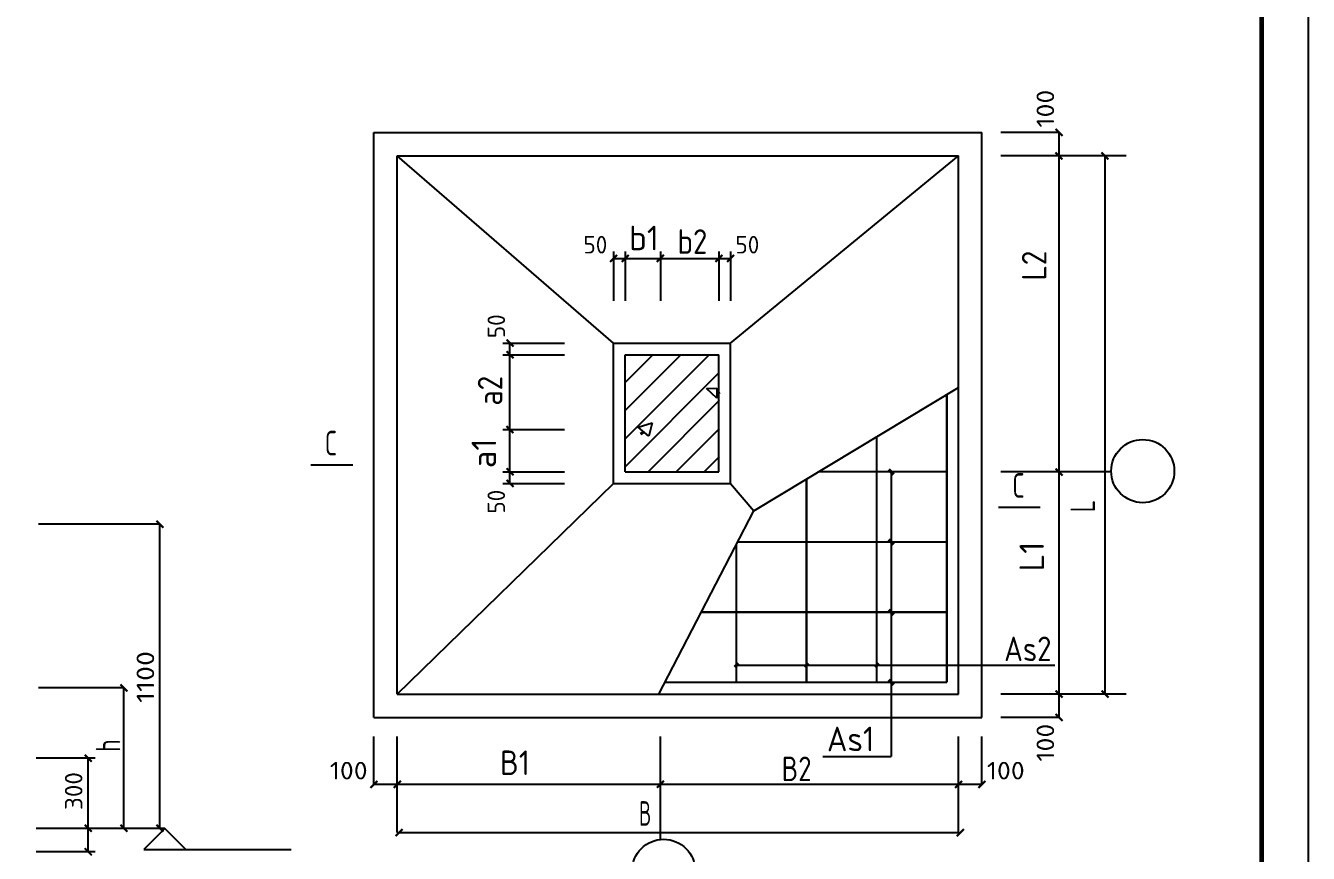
# Model space of a CAD drawing. Header units: millimetres. Extents: x 1442233 to 1526333, y -21810 to 275190.
# Drawn here: x 1498906 to 1526333, y 107642 to 125331 of the extents above; entities that cross this region are included whole.
import ezdxf
from ezdxf.enums import TextEntityAlignment as Align

# ---------------------------------------------------------------- set-up
doc = ezdxf.new("R2010")
doc.units = ezdxf.units.MM
doc.header["$LTSCALE"] = 1500
for name, color, linetype in [('1', 7, 'Continuous'), ('PUB_TITLE', 4, 'Continuous'), ('中文', 2, 'Continuous'), ('剖断线', 7, 'Continuous'), ('尺寸线及数字', 253, 'Continuous'), ('层0', 7, 'Continuous'), ('层10007', 253, 'Continuous'), ('层15001', 7, 'Continuous'), ('层4012', 24, 'Continuous'), ('轴线__轴线号和轴圈', 94, 'Continuous'), ('钢筋', 1, 'Continuous')]:
    doc.layers.add(name, color=color, linetype=linetype)
doc.styles.get("Standard").update_dxf_attribs({"font": 'TSSDENG', "width": 0.75, "bigfont": 'TSSDCHN'})

# ---------------------------------------------------------------- blocks, each defined once
blk = doc.blocks.new('1234')
at = {"layer": 'PUB_TITLE'}
blk.add_lwpolyline([(1825234, 779394), (1909334, 779394), (1909334, 838794), (1825234, 838794)], close=True, dxfattribs=at)
at = {"layer": 'PUB_TITLE', "const_width": 100}
blk.add_lwpolyline([(1827734, 780394), (1908334, 780394), (1908334, 837794), (1827734, 837794)], close=True, dxfattribs=at)

msp = doc.modelspace()

# ---------------------------------------------------------------- linework, layer by layer
at = {"layer": '剖断线', "const_width": 45}
for points in [[(1505003, 115943), (1505903, 115943)], [(1519703, 115039), (1520603, 115039)]]:
    msp.add_lwpolyline(points, dxfattribs=at)
at = {"layer": '尺寸线及数字'}
for p, q in [((1521002, 123047), (1519757, 123047)), ((1521002, 116697), (1521002, 123047)), ((1521002, 122547), (1521002, 123047)), ((1522435, 122547), (1519757, 122547)), ((1522435, 122547), (1519810, 122547)), ((1521985, 116697), (1521985, 122547)), ((1511478, 120507), (1511478, 119447)), ((1511728, 120507), (1511728, 119447)), ((1512478, 120507), (1512478, 119447)), ((1513728, 120507), (1513728, 119447)), ((1513978, 120507), (1513978, 119447)), ((1511478, 120357), (1511728, 120357)), ((1511728, 120357), (1512478, 120357)), ((1512478, 120357), (1513728, 120357)), ((1513728, 120357), (1513978, 120357)), ((1509112, 118547), (1510428, 118547)), ((1509262, 118297), (1509262, 118547)), ((1509112, 118297), (1510428, 118297)), ((1509262, 116697), (1509262, 118297)), ((1509112, 116697), (1510428, 116697)), ((1509262, 115797), (1509262, 116697)), ((1521002, 110547), (1521002, 116697)), ((1521985, 111047), (1521985, 116697)), ((1509112, 115797), (1510428, 115797)), ((1509262, 115547), (1509262, 115797)), ((1522117, 115792), (1519757, 115792)), ((1522117, 115792), (1522117, 115792)), ((1509112, 115547), (1510428, 115547)), ((1501777, 114676), (1499182, 114676)), ((1501777, 108176), (1501777, 114676)), ((1501006, 111176), (1499182, 111176)), ((1501006, 108176), (1501006, 111176)), ((1522435, 111047), (1519757, 111047)), ((1522435, 111047), (1519810, 111047)), ((1521002, 110547), (1521002, 111047)), ((1521002, 110547), (1519757, 110547)), ((1506353, 109117), (1506353, 110138)), ((1506853, 108085), (1506853, 110138)), ((1506853, 108305), (1506853, 110138)), ((1512478, 107940), (1512478, 110138)), ((1512478, 107940), (1512478, 110138)), ((1518853, 108085), (1518853, 110138)), ((1518853, 108305), (1518853, 110138)), ((1519353, 109117), (1519353, 110138)), ((1500394, 109676), (1499129, 109676)), ((1500244, 108176), (1500244, 109676)), ((1506353, 109117), (1506853, 109117)), ((1506353, 109117), (1512478, 109117)), ((1512478, 109117), (1519353, 109117)), ((1518853, 109117), (1519353, 109117)), ((1500394, 108176), (1499129, 108176)), ((1501456, 108176), (1499182, 108176)), ((1501883, 108176), (1499182, 108176)), ((1500244, 107676), (1500244, 108176)), ((1506853, 108085), (1512515, 108085)), ((1512515, 108085), (1518853, 108085)), ((1500394, 107676), (1499129, 107676))]:
    msp.add_line(p, q, dxfattribs=at)
at = {"layer": '尺寸线及数字', "color": 7}
for p, q in [((1501884, 108175), (1501434, 107725)), ((1502334, 107725), (1501884, 108175)), ((1501434, 107725), (1504584, 107725))]:
    msp.add_line(p, q, dxfattribs=at)
at = {"layer": '尺寸线及数字', "const_width": 45}
for points in [[(1520927, 123122), (1521077, 122972)], [(1520927, 122622), (1521077, 122472)], [(1521910, 122622), (1522060, 122472)], [(1511403, 120282), (1511553, 120432)], [(1511653, 120282), (1511803, 120432)], [(1512403, 120282), (1512553, 120432)], [(1513653, 120282), (1513803, 120432)], [(1513903, 120282), (1514053, 120432)], [(1509187, 118622), (1509337, 118472)], [(1509187, 118372), (1509337, 118222)], [(1509187, 116772), (1509337, 116622)], [(1509187, 115872), (1509337, 115722)], [(1520927, 115867), (1521077, 115717)], [(1509187, 115622), (1509337, 115472)], [(1501702, 114751), (1501852, 114601)], [(1500931, 111251), (1501081, 111101)], [(1520927, 111122), (1521077, 110972)], [(1521910, 111122), (1522060, 110972)], [(1520927, 110622), (1521077, 110472)], [(1500169, 109751), (1500319, 109601)], [(1506278, 109042), (1506428, 109192)], [(1506778, 109042), (1506928, 109192)], [(1512403, 109042), (1512553, 109192)], [(1518778, 109042), (1518928, 109192)], [(1519278, 109042), (1519428, 109192)], [(1500169, 108251), (1500319, 108101)], [(1500931, 108251), (1501081, 108101)], [(1501702, 108251), (1501852, 108101)], [(1506815, 108010), (1506965, 108160)], [(1518815, 108010), (1518965, 108160)], [(1500169, 107751), (1500319, 107601)]]:
    msp.add_lwpolyline(points, dxfattribs=at)
at = {"layer": '层0'}
for p, q in [((1511478, 118547), (1506853, 122547)), ((1513978, 118547), (1518853, 122547)), ((1506853, 111047), (1511478, 115547))]:
    msp.add_line(p, q, dxfattribs=at)
at = {"layer": '层10007'}
for p, q in [((1511718, 117097), (1512918, 118297)), ((1511718, 116497), (1513518, 118297)), ((1511718, 117697), (1512318, 118297)), ((1511718, 115897), (1513738, 117917)), ((1513466, 117578), (1513684, 117585)), ((1513683, 117371), (1513466, 117578)), ((1513684, 117585), (1513683, 117371)), ((1513738, 117317), (1512223, 115802)), ((1512001, 116749), (1512303, 116840)), ((1512233, 116557), (1512001, 116749)), ((1512303, 116840), (1512233, 116557)), ((1513738, 116717), (1512823, 115802)), ((1513738, 116117), (1513423, 115802))]:
    msp.add_line(p, q, dxfattribs=at)
for points in [[(1513730, 117524), (1513766, 117476), (1513662, 117473), (1513698, 117425)], [(1512107, 116672), (1512140, 116620), (1512035, 116628), (1512067, 116575)]]:
    msp.add_solid(points, dxfattribs=at)
at = {"layer": '层15001'}
for p, q in [((1506353, 110547), (1506353, 123047)), ((1506353, 123047), (1519353, 123047)), ((1519353, 110547), (1519353, 123047)), ((1506853, 111047), (1506853, 122547)), ((1506853, 122547), (1518853, 122547)), ((1518853, 111047), (1518853, 122547)), ((1511478, 115547), (1511478, 118547)), ((1511478, 118547), (1513978, 118547)), ((1513978, 115547), (1513978, 118547)), ((1511728, 115797), (1511728, 118297)), ((1511728, 118297), (1513728, 118297)), ((1513728, 115797), (1513728, 118297)), ((1514475, 114962), (1518853, 117597)), ((1511728, 115797), (1513728, 115797)), ((1517413, 115797), (1517413, 109708)), ((1511478, 115547), (1513978, 115547)), ((1513978, 115547), (1514475, 114962)), ((1512448, 111047), (1514475, 114962)), ((1514103, 111664), (1520913, 111664)), ((1506853, 111047), (1518853, 111047)), ((1506353, 110547), (1519353, 110547)), ((1515951, 109708), (1517413, 109708))]:
    msp.add_line(p, q, dxfattribs=at)
at = {"layer": '层4012', "const_width": 70}
for points in [[(1517359, 115847), (1517466, 115740)], [(1517359, 114347), (1517466, 114240)], [(1517359, 112847), (1517466, 112740)], [(1517359, 112847), (1517466, 112740)], [(1514147, 111702), (1514066, 111621)], [(1515647, 111702), (1515566, 111621)], [(1517147, 111702), (1517066, 111621)], [(1517147, 111702), (1517066, 111621)], [(1517147, 111702), (1517066, 111621)], [(1517359, 111347), (1517466, 111240)]]:
    msp.add_lwpolyline(points, dxfattribs=at)
at = {"layer": '轴线__轴线号和轴圈'}
for centre in [(1522792, 115811), (1512548, 107268)]:
    msp.add_circle(centre, 675, dxfattribs=at)
at = {"layer": '钢筋', "const_width": 45}
for points in [[(1518603, 111297), (1518603, 117446)], [(1517103, 111297), (1517103, 116543)], [(1518603, 115797), (1515862, 115797)], [(1515603, 111297), (1515603, 115641)], [(1514103, 111297), (1514103, 114243)], [(1518603, 114297), (1514131, 114297)], [(1518603, 112797), (1513354, 112797)], [(1518603, 111297), (1512578, 111297)]]:
    msp.add_lwpolyline(points, dxfattribs=at)

# ---------------------------------------------------------------- block references
at = {"layer": '1'}
msp.add_blockref('1234', (-383001, -682404), dxfattribs=at)

# ---------------------------------------------------------------- texts
at = {"layer": '中文', "color": 1}
for s, width, p, p2 in [('b1', 1.315476, (1511809, 120530), (1512446, 120530)), ('b2', 0.95671, (1512844, 120454), (1513482, 120454)), ('As2', 0.946092, (1519828, 111750), (1520840, 111750)), ('As1', 1.13961, (1516040, 109824), (1517053, 109824)), ('B1', 1.214286, (1509049, 109315), (1509687, 109315)), ('B2', 0.902041, (1515071, 109185), (1515709, 109185)), ('B', 0.928571, (1512021, 108232), (1512284, 108232))]:
    msp.add_text(s, height=525, dxfattribs=dict(at, width=width)).set_placement(p, p2, align=Align.FIT)
for s, width, p, p2 in [('L2', 1.018433, (1520733, 119884), (1520733, 120522)), ('a2', 0.95671, (1509099, 117211), (1509099, 117848)), ('a1', 1.315476, (1508966, 115874), (1508966, 116512)), ('L', 1.083333, (1521770, 114930), (1521770, 115193)), ('L1', 1.435065, (1520680, 113667), (1520680, 114304)), ('h', 1.181818, (1500930, 109812), (1500930, 110074))]:
    msp.add_text(s, height=525, rotation=90, dxfattribs=dict(at, width=width)).set_placement(p, p2, align=Align.FIT)
at = {"layer": '剖断线', "width": 0.866667}
for p, p2 in [((1505303, 116147), (1505565, 116147)), ((1520003, 115242), (1520265, 115242))]:
    msp.add_text('C', height=525, dxfattribs=at).set_placement(p, p2, align=Align.FIT)
at = {"layer": '尺寸线及数字'}
for s, width, p, p2 in [('100', 1.123205, (1520897, 123152), (1520897, 123962)), ('50', 1.040007, (1509157, 118652), (1509157, 119162)), ('50', 1.040007, (1509157, 114902), (1509157, 115412)), ('1100', 1.166058, (1501654, 110856), (1501654, 111966)), ('100', 1.123197, (1520897, 109602), (1520897, 110412)), ('300', 1.040005, (1500120, 108568), (1500120, 109378))]:
    msp.add_text(s, height=375, rotation=90, dxfattribs=dict(at, width=width)).set_placement(p, p2, align=Align.FIT)
for s, width, p, p2 in [('50', 1.039995, (1510833, 120462), (1511343, 120462)), ('50', 1.039995, (1514083, 120462), (1514593, 120462)), ('100', 1.123197, (1505408, 109222), (1506218, 109222)), ('100', 1.123197, (1519458, 109222), (1520268, 109222))]:
    msp.add_text(s, height=375, dxfattribs=dict(at, width=width)).set_placement(p, p2, align=Align.FIT)

doc.saveas('drawing.dxf')
